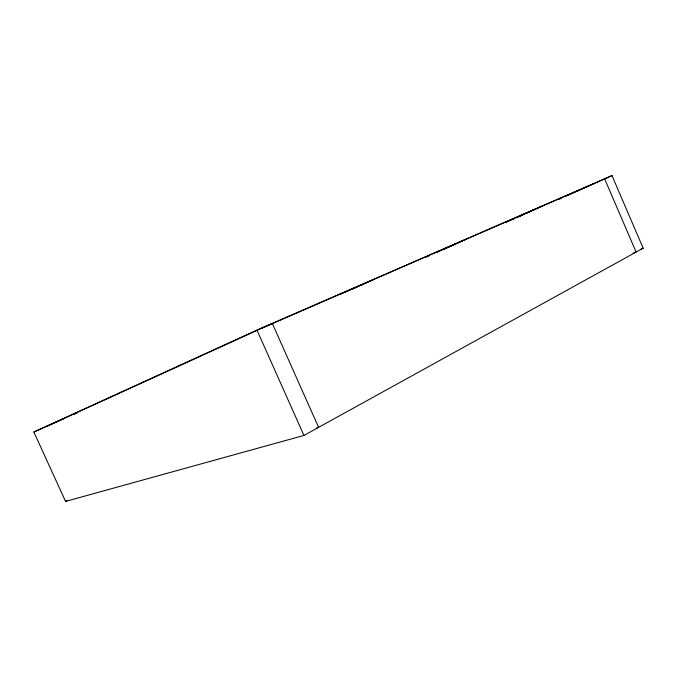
<?xml version="1.0" encoding="UTF-8"?>
<svg xmlns="http://www.w3.org/2000/svg" width="677" height="677" viewBox="0 0 677 677"><rect width="100%" height="100%" fill="white"/><g stroke="black" fill="none" stroke-linecap="round" stroke-linejoin="round"><path stroke-width="1.02" d="M303.939 435.446L643.15 248.188L611.991 175.588L256.955 330.088L33.85 431.994L65.559 501.412L303.939 435.446L256.955 330.088M65.559 501.412L67.387 500.489M46.07 426.637L272.315 323.411L318.596 427.356L316.557 427.923M339.676 294.707L341.597 293.835M343.527 292.963L361.797 284.678M352.979 288.893L358.742 286.286M360.663 285.415L374.11 279.313M426.214 257.116L429.108 255.804M436.817 252.326L442.597 249.72M444.527 248.848L456.086 243.627M443.122 249.644L466.241 239.209M505.533 222.53L509.383 220.795M512.269 219.492L514.19 218.629M516.119 217.766L534.398 209.531M510.145 220.575L513.039 219.272M517.854 217.105L523.643 214.499M525.564 213.636L542.912 205.825M558.364 199.58L561.258 198.285M565.109 196.55L567.038 195.687M567.631 195.518L571.862 193.52M572.454 193.351L611.991 175.588M33.85 431.994L64.569 418.428M74.242 414.189L77.144 412.919M261.339 328.413L593.103 183.975M641.17 248.916L643.15 248.188M633.139 253.164L636.118 252.072L604.637 178.787"/></g></svg>
